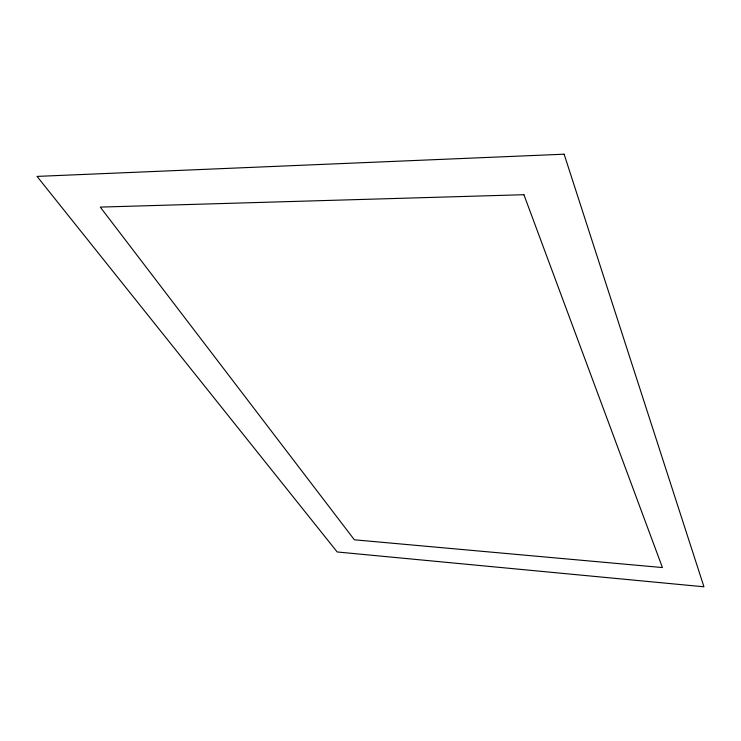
<?xml version="1.0" encoding="UTF-8"?>
<svg xmlns="http://www.w3.org/2000/svg" width="741" height="741" viewBox="0 0 741 741"><rect width="100%" height="100%" fill="white"/><g stroke="black" fill="none" stroke-linecap="round" stroke-linejoin="round"><path stroke-width="1.11" d="M564.123 154.202L37.05 176.404L337.192 551.971L703.95 586.798L564.123 154.202M523.906 194.707L100.276 207.1L354.365 539.8L662.426 567.56L523.906 194.707"/></g></svg>
